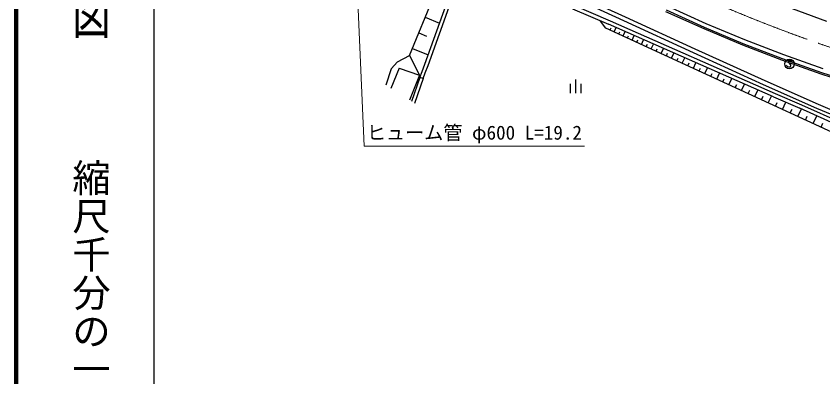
# Model space of a CAD drawing. Units: millimetres, scale not verified. Extents: x 40000 to 680000, y 20000 to 380000.
# Drawn here: x 40000 to 145366, y 262491 to 309629 of the extents above; entities that cross this region are included whole.
import ezdxf
from ezdxf.enums import TextEntityAlignment as Align

# ---------------------------------------------------------------- set-up
doc = ezdxf.new("R2010")
doc.units = ezdxf.units.MM
doc.header["$LTSCALE"] = 1000
doc.linetypes.add('CHAIN', pattern=[18.5, 12, -1.5, 3.5, -1.5])
for name, color, linetype, lineweight in [('M-BGD', 7, 'Continuous', 25), ('M-BMK', 2, 'CHAIN', 13), ('M-STR-HTXT', 7, 'Continuous', 13), ('M-STR-STRC', 7, 'Continuous', 25), ('M-TTL', 2, 'Continuous', 140), ('M-TTL-BAND', 7, 'Continuous', 25)]:
    doc.layers.add(name, color=color, linetype=linetype, lineweight=lineweight)
doc.styles.add('@ＭＳ ゴシック', font='')
doc.styles.add('ＭＳ ゴシック', font='')
doc.styles.get('@ＭＳ ゴシック').set_extended_font_data('@MS Gothic')
doc.styles.get('ＭＳ ゴシック').set_extended_font_data('MS Gothic')

msp = doc.modelspace()

# ---------------------------------------------------------------- linework, layer by layer
at = {"layer": 'M-BGD'}
for p, q in [((93374, 303353), (98060, 316445)), ((119366, 309006), (110280, 313198)), ((119596, 309505), (110515, 313695)), ((112856, 311045), (117583, 309023)), ((112660, 310585), (117389, 308562)), ((129846, 307951), (124846, 310207)), ((129926, 308135), (124930, 310388)), ((129926, 308135), (124930, 310388)), ((93422, 309484), (95296, 308723)), ((117583, 309023), (139120, 299522)), ((128456, 304818), (119366, 309006)), ((128685, 305318), (119596, 309505)), ((138921, 299064), (117384, 308565)), ((117574, 307826), (117701, 308103)), ((118127, 307572), (118382, 308124)), ((134898, 305844), (129846, 307951)), ((134973, 306030), (129926, 308135)), ((134973, 306030), (129926, 308135)), ((92592, 307438), (93615, 307024)), ((118698, 307308), (118830, 307594)), ((119270, 307044), (119534, 307616)), ((119862, 306772), (119998, 307067)), ((120453, 306499), (120725, 307090)), ((121064, 306217), (121205, 306523)), ((121676, 305935), (121958, 306547)), ((122309, 305643), (122454, 305960)), ((122941, 305352), (123233, 305984)), ((140007, 303882), (134898, 305844)), ((140076, 304069), (134973, 306030)), ((140076, 304069), (134973, 306030)), ((91762, 305393), (93808, 304563)), ((123595, 305050), (123746, 305377)), ((124250, 304748), (124551, 305403)), ((124926, 304436), (125082, 304775)), ((125603, 304124), (125915, 304801)), ((137599, 300669), (128456, 304818)), ((137824, 301171), (128685, 305318)), ((88981, 302751), (89820, 303654)), ((89820, 303654), (91386, 304466)), ((91386, 304466), (92700, 301917)), ((126303, 303802), (126464, 304152)), ((127003, 303479), (127325, 304179)), ((127727, 303145), (127893, 303507)), ((128450, 302812), (128784, 303535)), ((145159, 302047), (140007, 303882)), ((145224, 302237), (140076, 304069)), ((145224, 302237), (140076, 304069)), ((140941, 303818), (140869, 303684)), ((140869, 303684), (140877, 303550)), ((140877, 303550), (141145, 303248)), ((141107, 303841), (140941, 303818)), ((141202, 303809), (141107, 303841)), ((141289, 303754), (141202, 303809)), ((141320, 303690), (141289, 303754)), ((88981, 302751), (88282, 300613)), ((90007, 302834), (88947, 300189)), ((93014, 302392), (93374, 303353)), ((129199, 302466), (129372, 302841)), ((129948, 302121), (130293, 302870)), ((140654, 303123), (140631, 303210)), ((140772, 303004), (140654, 303123)), ((140938, 302949), (140772, 303004)), ((141081, 302980), (140938, 302949)), ((141152, 303114), (141081, 302980)), ((141145, 303248), (141152, 303114)), ((92748, 301630), (91639, 298471)), ((93172, 301481), (92029, 298222)), ((92748, 301629), (93014, 302392)), ((93172, 301481), (92748, 301630)), ((130722, 301764), (130901, 302151)), ((131497, 301407), (131854, 302181)), ((132297, 301038), (132482, 301438)), ((133098, 300668), (133468, 301469)), ((150365, 300325), (145159, 302047)), ((150424, 300516), (145224, 302237)), ((150424, 300516), (145224, 302237)), ((112417, 299578), (112417, 300803)), ((113117, 299578), (113117, 301328)), ((113817, 299578), (113817, 300803)), ((133927, 300286), (134118, 300701)), ((134755, 299905), (135137, 300733)), ((144564, 297570), (137599, 300669)), ((144783, 298074), (137824, 301171)), ((135612, 299509), (135809, 299938)), ((136469, 299114), (136864, 299971)), ((139120, 299522), (142557, 298058)), ((137355, 298706), (137559, 299149)), ((138241, 298297), (138649, 299183)), ((138921, 299064), (142362, 297598)), ((139179, 297865), (139395, 298334)), ((140116, 297432), (140549, 298370)), ((141108, 296975), (141337, 297471)), ((142100, 296518), (142557, 297510)), ((149683, 294280), (142362, 297598)), ((142557, 298058), (149952, 294707)), ((149396, 295524), (144564, 297570)), ((149604, 296033), (144783, 298074)), ((143104, 296055), (143336, 296557)), ((144109, 295591), (144572, 296596)), ((145127, 295122), (145362, 295631))]:
    msp.add_line(p, q, dxfattribs=at)
for points in [[(91386, 304466), (94624, 312449), (95016, 314825), (94273, 317248), (92711, 318845), (88243, 320746), (85566, 320556), (82852, 318735), (73304, 310946)], [(93172, 301481), (93437, 302238), (93797, 303198), (98473, 316264)], [(148809, 293424), (117041, 308072), (116318, 308978)], [(90007, 302834), (92700, 301917), (91364, 298646)]]:
    msp.add_lwpolyline(points, dxfattribs=at)
msp.add_circle((141003, 303375), 625, dxfattribs=at)
at = {"layer": 'M-BMK'}
msp.add_arc((208930, 490228), 195000, 241.37631, 267.00322, dxfattribs=at)
at = {"layer": 'M-STR-HTXT'}
msp.add_lwpolyline([(84089, 323491), (85475, 292655), (114225, 292655)], dxfattribs=at)
at = {"layer": 'M-STR-STRC'}
for p, q in [((130137, 308621), (125155, 310868)), ((138524, 311653), (145856, 308955)), ((135170, 306522), (130137, 308621)), ((140260, 304566), (135170, 306522)), ((145397, 302738), (140260, 304566))]:
    msp.add_line(p, q, dxfattribs=at)
at = {"layer": 'M-TTL'}
msp.add_line((40000, 380000), (40000, 20000), dxfattribs=at)
at = {"layer": 'M-TTL-BAND'}
msp.add_line((58000, 370000), (58000, 20000), dxfattribs=at)

# ---------------------------------------------------------------- texts
at = {"layer": 'M-STR-HTXT', "style": 'ＭＳ ゴシック'}
msp.add_text('ヒューム管 φ600 L=19.2', height=1833, dxfattribs=at).set_placement((99850, 294405), align=Align.MIDDLE_CENTER)
at = {"layer": 'M-TTL-BAND', "style": '@ＭＳ ゴシック', "width": 1.4}
msp.add_text('平  面  図', height=3666, rotation=270, dxfattribs=at).set_placement((49777, 306475), align=Align.MIDDLE_RIGHT)
at = {"layer": 'M-TTL-BAND', "style": '@ＭＳ ゴシック'}
msp.add_text('縮尺千分の一', height=3666, rotation=270, dxfattribs=at).set_placement((49777, 261030), align=Align.MIDDLE_RIGHT)

doc.saveas('drawing.dxf')
